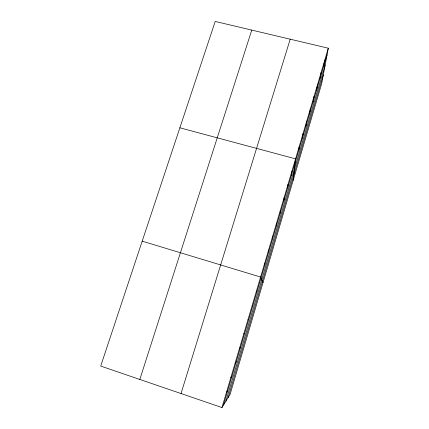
<?xml version="1.0" encoding="UTF-8"?>
<svg xmlns="http://www.w3.org/2000/svg" width="429" height="429" viewBox="0 0 429 429"><rect width="100%" height="100%" fill="white"/><g stroke="black" fill="none" stroke-linecap="round" stroke-linejoin="round"><path stroke-width="0.64" d="M280.244 213.17L280.303 210.403M284.003 200.466L284.159 197.367M287.73 187.859L287.988 184.432M291.436 175.338L291.784 171.595M293.195 180.314L295.56 158.848L179.869 127.799M298.761 150.563L299.303 146.192M302.386 138.304L303.019 133.633M305.984 126.137L306.708 121.16M309.556 114.05L310.371 108.784M313.106 102.054L314.007 96.493M316.629 90.138L317.621 84.288M320.125 78.303L321.203 72.174M323.6 66.554L324.764 60.146M328.298 48.198L321.67 83.703L230.078 394.428L221.965 407.55L100.702 366.071L215.202 21.45L328.298 48.198L221.965 407.55M223.509 405.051L327.048 54.885M225.868 401.238L325.134 65.154M228.094 397.64L323.31 74.919M181.033 393.549L290.208 39.189M139.816 379.451L251.764 30.1M226.394 392.583L227.81 390.503M230.786 377.734L232.078 376.067M235.146 363.004L236.315 361.744M239.468 348.391L240.519 347.533M243.758 333.896L244.686 333.43M248.016 319.514L248.825 319.433M142.203 241.168L260.585 277.037L263.047 282.588M252.236 305.244L252.933 305.55M256.424 291.087L257.009 291.768M264.586 263.508L264.945 264.918M268.559 250.086L268.811 251.839M272.501 236.754L272.651 238.856M276.415 223.53L276.464 225.965"/></g></svg>
